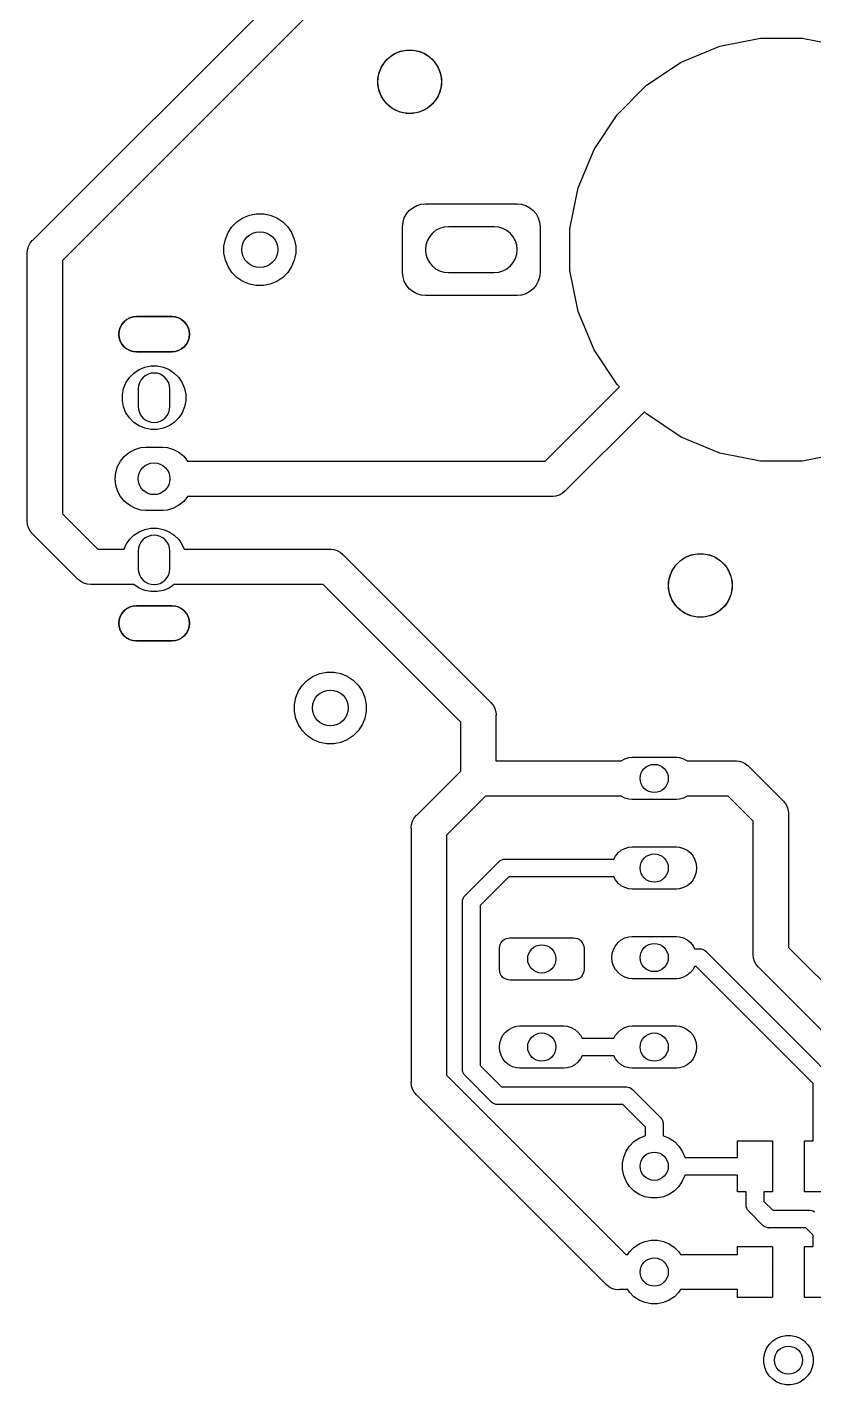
# Model space of a CAD drawing. Extents: x 5 to 6.74, y -5.6 to -2.91.
# Drawn here: x 4.996 to 5.875, y -5.598 to -4.082 of the extents above; entities that cross this region are included whole.
import ezdxf

# ---------------------------------------------------------------- set-up
doc = ezdxf.new("R2010")
doc.units = 0
doc.header["$MEASUREMENT"] = 0
doc.layers.add('BLACK', color=7, linetype='CONTINUOUS')

msp = doc.modelspace()

# ---------------------------------------------------------------- linework, layer by layer
at = {"layer": 'BLACK', "linetype": 'CONTINUOUS'}
for p, q in [((5.00251, -4.32004), (5.56299, -3.75956)), ((5.59591, -3.78232), (5.03543, -4.3428)), ((5.41293, -4.10916), (5.41978, -4.1078)), ((5.41978, -4.1078), (5.42676, -4.1078)), ((5.42676, -4.1078), (5.4336, -4.10916)), ((5.72669, -4.12137), (5.76968, -4.10357)), ((5.76968, -4.10357), (5.81532, -4.09449)), ((5.81532, -4.09449), (5.86185, -4.09449)), ((5.86185, -4.09449), (5.90749, -4.10357)), ((5.39187, -4.12644), (5.39575, -4.12064)), ((5.39575, -4.12064), (5.40068, -4.11571)), ((5.40068, -4.11571), (5.40648, -4.11183)), ((5.40648, -4.11183), (5.41293, -4.10916)), ((5.4336, -4.10916), (5.44005, -4.11183)), ((5.44005, -4.11183), (5.44585, -4.11571)), ((5.44585, -4.11571), (5.45079, -4.12064)), ((5.45079, -4.12064), (5.45467, -4.12644)), ((5.688, -4.14722), (5.72669, -4.12137)), ((5.38783, -4.13974), (5.3892, -4.13289)), ((5.3892, -4.13289), (5.39187, -4.12644)), ((5.45467, -4.12644), (5.45734, -4.13289)), ((5.45734, -4.13289), (5.4587, -4.13974)), ((5.38783, -4.14672), (5.38783, -4.13974)), ((5.3892, -4.15356), (5.38783, -4.14672)), ((5.39187, -4.16001), (5.3892, -4.15356)), ((5.45734, -4.15356), (5.45467, -4.16001)), ((5.4587, -4.14672), (5.45734, -4.15356)), ((5.4587, -4.13974), (5.4587, -4.14672)), ((5.6551, -4.18013), (5.688, -4.14722)), ((5.39575, -4.16582), (5.39187, -4.16001)), ((5.40068, -4.17075), (5.39575, -4.16582)), ((5.45079, -4.16582), (5.44585, -4.17075)), ((5.45467, -4.16001), (5.45079, -4.16582)), ((5.40648, -4.17463), (5.40068, -4.17075)), ((5.41293, -4.1773), (5.40648, -4.17463)), ((5.41978, -4.17866), (5.41293, -4.1773)), ((5.42676, -4.17866), (5.41978, -4.17866)), ((5.4336, -4.1773), (5.42676, -4.17866)), ((5.44005, -4.17463), (5.4336, -4.1773)), ((5.44585, -4.17075), (5.44005, -4.17463)), ((5.62925, -4.21882), (5.6551, -4.18013)), ((5.61144, -4.26181), (5.62925, -4.21882)), ((5.60236, -4.30744), (5.61144, -4.26181)), ((5.24421, -4.29217), (5.25196, -4.29063)), ((5.25196, -4.29063), (5.25985, -4.29063)), ((5.25985, -4.29063), (5.2676, -4.29217)), ((5.41967, -4.2909), (5.42285, -4.28702)), ((5.42285, -4.28702), (5.42673, -4.28384)), ((5.42673, -4.28384), (5.43115, -4.28148)), ((5.43115, -4.28148), (5.43595, -4.28002)), ((5.43595, -4.28002), (5.44094, -4.27953)), ((5.44094, -4.27953), (5.54331, -4.27953)), ((5.54331, -4.27953), (5.5483, -4.28002)), ((5.5483, -4.28002), (5.5531, -4.28148)), ((5.5531, -4.28148), (5.55752, -4.28384)), ((5.55752, -4.28384), (5.5614, -4.28702)), ((5.5614, -4.28702), (5.56458, -4.2909)), ((5.22039, -4.31172), (5.22477, -4.30516)), ((5.22477, -4.30516), (5.23036, -4.29958)), ((5.23036, -4.29958), (5.23692, -4.29519)), ((5.23692, -4.29519), (5.24421, -4.29217)), ((5.2676, -4.29217), (5.27489, -4.29519)), ((5.27489, -4.29519), (5.28145, -4.29958)), ((5.28145, -4.29958), (5.28704, -4.30516)), ((5.28704, -4.30516), (5.29142, -4.31172)), ((5.41535, -4.30512), (5.41585, -4.30013)), ((5.41535, -4.3563), (5.41535, -4.30512)), ((5.41585, -4.30013), (5.4173, -4.29533)), ((5.4173, -4.29533), (5.41967, -4.2909)), ((5.46154, -4.30561), (5.45674, -4.30707)), ((5.46654, -4.30512), (5.46154, -4.30561)), ((5.51772, -4.30512), (5.46654, -4.30512)), ((5.52271, -4.30561), (5.51772, -4.30512)), ((5.52751, -4.30707), (5.52271, -4.30561)), ((5.56458, -4.2909), (5.56695, -4.29533)), ((5.56695, -4.29533), (5.56841, -4.30013)), ((5.56841, -4.30013), (5.5689, -4.30512)), ((5.5689, -4.30512), (5.5689, -4.3563)), ((4.9993, -4.32366), (5.00176, -4.32066)), ((5.00176, -4.32066), (5.00251, -4.32004)), ((5.21583, -4.32676), (5.21737, -4.31902)), ((5.21737, -4.31902), (5.22039, -4.31172)), ((5.29142, -4.31172), (5.29444, -4.31902)), ((5.29444, -4.31902), (5.29598, -4.32676)), ((5.44289, -4.32092), (5.44144, -4.32572)), ((5.44526, -4.31649), (5.44289, -4.32092)), ((5.44844, -4.31261), (5.44526, -4.31649)), ((5.45232, -4.30943), (5.44844, -4.31261)), ((5.45674, -4.30707), (5.45232, -4.30943)), ((5.53193, -4.30943), (5.52751, -4.30707)), ((5.53581, -4.31261), (5.53193, -4.30943)), ((5.53899, -4.31649), (5.53581, -4.31261)), ((5.54136, -4.32092), (5.53899, -4.31649)), ((5.54282, -4.32572), (5.54136, -4.32092)), ((5.60236, -4.35397), (5.60236, -4.30744)), ((4.99597, -4.33465), (4.99635, -4.33079)), ((4.99606, -4.33561), (4.99597, -4.33465)), ((4.99606, -4.63289), (4.99606, -4.33561)), ((4.99635, -4.33079), (4.99696, -4.32878)), ((4.99696, -4.32878), (4.99747, -4.32708)), ((4.99747, -4.32708), (4.9993, -4.32366)), ((5.21583, -4.33466), (5.21583, -4.32676)), ((5.21737, -4.3424), (5.21583, -4.33466)), ((5.29598, -4.33466), (5.29444, -4.3424)), ((5.29598, -4.32676), (5.29598, -4.33466)), ((5.44144, -4.32572), (5.44094, -4.33071)), ((5.44094, -4.33071), (5.44144, -4.3357)), ((5.44144, -4.3357), (5.44289, -4.3405)), ((5.54136, -4.3405), (5.54282, -4.3357)), ((5.54331, -4.33071), (5.54282, -4.32572)), ((5.54282, -4.3357), (5.54331, -4.33071)), ((5.03543, -4.3428), (5.03543, -4.6257)), ((5.22039, -4.34969), (5.21737, -4.3424)), ((5.22477, -4.35626), (5.22039, -4.34969)), ((5.29142, -4.34969), (5.28704, -4.35626)), ((5.29444, -4.3424), (5.29142, -4.34969)), ((5.44289, -4.3405), (5.44526, -4.34493)), ((5.44526, -4.34493), (5.44844, -4.3488)), ((5.44844, -4.3488), (5.45232, -4.35199)), ((5.53193, -4.35199), (5.53581, -4.3488)), ((5.53581, -4.3488), (5.53899, -4.34493)), ((5.53899, -4.34493), (5.54136, -4.3405)), ((5.23036, -4.36184), (5.22477, -4.35626)), ((5.23692, -4.36623), (5.23036, -4.36184)), ((5.24421, -4.36925), (5.23692, -4.36623)), ((5.27489, -4.36623), (5.2676, -4.36925)), ((5.28145, -4.36184), (5.27489, -4.36623)), ((5.28704, -4.35626), (5.28145, -4.36184)), ((5.41585, -4.36129), (5.41535, -4.3563)), ((5.4173, -4.36609), (5.41585, -4.36129)), ((5.41967, -4.37052), (5.4173, -4.36609)), ((5.45232, -4.35199), (5.45674, -4.35435)), ((5.45674, -4.35435), (5.46154, -4.35581)), ((5.46154, -4.35581), (5.46654, -4.3563)), ((5.46654, -4.3563), (5.51772, -4.3563)), ((5.51772, -4.3563), (5.52271, -4.35581)), ((5.52271, -4.35581), (5.52751, -4.35435)), ((5.52751, -4.35435), (5.53193, -4.35199)), ((5.56695, -4.36609), (5.56458, -4.37052)), ((5.56841, -4.36129), (5.56695, -4.36609)), ((5.5689, -4.3563), (5.56841, -4.36129)), ((5.61144, -4.39961), (5.60236, -4.35397)), ((5.25196, -4.37079), (5.24421, -4.36925)), ((5.25985, -4.37079), (5.25196, -4.37079)), ((5.2676, -4.36925), (5.25985, -4.37079)), ((5.42285, -4.37439), (5.41967, -4.37052)), ((5.42673, -4.37758), (5.42285, -4.37439)), ((5.43115, -4.37994), (5.42673, -4.37758)), ((5.43595, -4.3814), (5.43115, -4.37994)), ((5.44094, -4.38189), (5.43595, -4.3814)), ((5.5483, -4.3814), (5.54331, -4.38189)), ((5.5531, -4.37994), (5.5483, -4.3814)), ((5.55752, -4.37758), (5.5531, -4.37994)), ((5.5614, -4.37439), (5.55752, -4.37758)), ((5.56458, -4.37052), (5.5614, -4.37439)), ((5.54331, -4.38189), (5.44094, -4.38189)), ((5.10166, -4.41421), (5.10412, -4.41121)), ((5.10419, -4.41128), (5.10174, -4.41426)), ((5.10412, -4.41121), (5.10712, -4.40875)), ((5.10717, -4.40883), (5.10419, -4.41128)), ((5.10712, -4.40875), (5.11054, -4.40692)), ((5.11058, -4.40701), (5.10717, -4.40883)), ((5.11054, -4.40692), (5.11425, -4.4058)), ((5.11427, -4.40589), (5.11058, -4.40701)), ((5.11425, -4.4058), (5.11714, -4.40551)), ((5.11811, -4.40551), (5.11427, -4.40589)), ((5.11714, -4.40551), (5.15845, -4.40551)), ((5.15748, -4.40551), (5.11811, -4.40551)), ((5.16132, -4.40589), (5.15748, -4.40551)), ((5.15845, -4.40551), (5.16134, -4.4058)), ((5.16501, -4.40701), (5.16132, -4.40589)), ((5.16134, -4.4058), (5.16505, -4.40692)), ((5.16842, -4.40883), (5.16501, -4.40701)), ((5.16505, -4.40692), (5.16847, -4.40875)), ((5.1714, -4.41128), (5.16842, -4.40883)), ((5.16847, -4.40875), (5.17147, -4.41121)), ((5.17385, -4.41426), (5.1714, -4.41128)), ((5.17147, -4.41121), (5.17393, -4.41421)), ((5.62925, -4.4426), (5.61144, -4.39961)), ((5.09833, -4.4252), (5.09871, -4.42134)), ((5.09871, -4.42906), (5.09833, -4.4252)), ((5.0988, -4.42136), (5.09843, -4.4252)), ((5.09843, -4.4252), (5.0988, -4.42904)), ((5.09871, -4.42134), (5.09984, -4.41763)), ((5.09992, -4.41766), (5.0988, -4.42136)), ((5.09984, -4.41763), (5.10166, -4.41421)), ((5.10174, -4.41426), (5.09992, -4.41766)), ((5.17567, -4.41766), (5.17385, -4.41426)), ((5.17393, -4.41421), (5.17575, -4.41763)), ((5.17679, -4.42136), (5.17567, -4.41766)), ((5.17575, -4.41763), (5.17688, -4.42134)), ((5.17717, -4.4252), (5.17679, -4.42136)), ((5.17679, -4.42904), (5.17717, -4.4252)), ((5.17688, -4.42134), (5.17726, -4.4252)), ((5.17726, -4.4252), (5.17688, -4.42906)), ((5.09984, -4.43277), (5.09871, -4.42906)), ((5.0988, -4.42904), (5.09992, -4.43273)), ((5.10166, -4.43619), (5.09984, -4.43277)), ((5.09992, -4.43273), (5.10174, -4.43613)), ((5.10412, -4.43918), (5.10166, -4.43619)), ((5.10174, -4.43613), (5.10419, -4.43912)), ((5.10712, -4.44164), (5.10412, -4.43918)), ((5.10419, -4.43912), (5.10717, -4.44156)), ((5.11054, -4.44347), (5.10712, -4.44164)), ((5.10717, -4.44156), (5.11058, -4.44338)), ((5.16501, -4.44338), (5.16842, -4.44156)), ((5.16847, -4.44164), (5.16505, -4.44347)), ((5.16842, -4.44156), (5.1714, -4.43912)), ((5.17147, -4.43918), (5.16847, -4.44164)), ((5.1714, -4.43912), (5.17385, -4.43613)), ((5.17393, -4.43619), (5.17147, -4.43918)), ((5.17385, -4.43613), (5.17567, -4.43273)), ((5.17575, -4.43277), (5.17393, -4.43619)), ((5.17567, -4.43273), (5.17679, -4.42904)), ((5.17688, -4.42906), (5.17575, -4.43277)), ((5.11425, -4.4446), (5.11054, -4.44347)), ((5.11058, -4.44338), (5.11427, -4.4445)), ((5.11714, -4.44488), (5.11425, -4.4446)), ((5.11427, -4.4445), (5.11811, -4.44488)), ((5.15845, -4.44488), (5.11714, -4.44488)), ((5.11811, -4.44488), (5.15748, -4.44488)), ((5.15748, -4.44488), (5.16132, -4.4445)), ((5.16134, -4.4446), (5.15845, -4.44488)), ((5.16132, -4.4445), (5.16501, -4.44338)), ((5.16505, -4.44347), (5.16134, -4.4446)), ((5.6551, -4.48129), (5.62925, -4.4426)), ((5.11027, -4.47348), (5.11521, -4.46854)), ((5.11521, -4.46854), (5.12101, -4.46466)), ((5.12101, -4.46466), (5.12746, -4.46199)), ((5.12795, -4.47149), (5.12527, -4.47369)), ((5.12746, -4.46199), (5.13431, -4.46063)), ((5.13102, -4.46985), (5.12795, -4.47149)), ((5.13434, -4.46884), (5.13102, -4.46985)), ((5.13431, -4.46063), (5.14129, -4.46063)), ((5.1378, -4.4685), (5.13434, -4.46884)), ((5.14125, -4.46884), (5.1378, -4.4685)), ((5.14458, -4.46985), (5.14125, -4.46884)), ((5.14129, -4.46063), (5.14813, -4.46199)), ((5.14764, -4.47149), (5.14458, -4.46985)), ((5.15032, -4.47369), (5.14764, -4.47149)), ((5.14813, -4.46199), (5.15458, -4.46466)), ((5.15458, -4.46466), (5.16038, -4.46854)), ((5.16038, -4.46854), (5.16532, -4.47348)), ((5.10236, -4.49257), (5.10372, -4.48573)), ((5.10372, -4.48573), (5.10639, -4.47928)), ((5.10639, -4.47928), (5.11027, -4.47348)), ((5.12042, -4.48276), (5.12008, -4.48622)), ((5.12008, -4.48622), (5.12008, -4.50591)), ((5.12143, -4.47944), (5.12042, -4.48276)), ((5.12306, -4.47638), (5.12143, -4.47944)), ((5.12527, -4.47369), (5.12306, -4.47638)), ((5.15253, -4.47638), (5.15032, -4.47369)), ((5.15416, -4.47944), (5.15253, -4.47638)), ((5.15517, -4.48276), (5.15416, -4.47944)), ((5.15551, -4.48622), (5.15517, -4.48276)), ((5.15551, -4.50591), (5.15551, -4.48622)), ((5.16532, -4.47348), (5.1692, -4.47928)), ((5.1692, -4.47928), (5.17187, -4.48573)), ((5.17187, -4.48573), (5.17323, -4.49257)), ((5.57452, -4.56693), (5.65763, -4.48382)), ((5.65763, -4.48382), (5.6551, -4.48129)), ((5.10236, -4.49955), (5.10236, -4.49257)), ((5.10372, -4.5064), (5.10236, -4.49955)), ((5.17323, -4.49955), (5.17187, -4.5064)), ((5.17323, -4.49257), (5.17323, -4.49955)), ((5.10639, -4.51285), (5.10372, -4.5064)), ((5.11027, -4.51865), (5.10639, -4.51285)), ((5.12008, -4.50591), (5.12042, -4.50936)), ((5.12042, -4.50936), (5.12143, -4.51269)), ((5.12143, -4.51269), (5.12306, -4.51575)), ((5.12306, -4.51575), (5.12527, -4.51843)), ((5.15032, -4.51843), (5.15253, -4.51575)), ((5.15253, -4.51575), (5.15416, -4.51269)), ((5.15416, -4.51269), (5.15517, -4.50936)), ((5.15517, -4.50936), (5.15551, -4.50591)), ((5.1692, -4.51285), (5.16532, -4.51865)), ((5.17187, -4.5064), (5.1692, -4.51285)), ((5.68547, -4.51166), (5.59728, -4.59985)), ((5.688, -4.51419), (5.68547, -4.51166)), ((5.72669, -4.54004), (5.688, -4.51419)), ((5.11521, -4.52359), (5.11027, -4.51865)), ((5.12101, -4.52746), (5.11521, -4.52359)), ((5.12746, -4.53013), (5.12101, -4.52746)), ((5.12527, -4.51843), (5.12795, -4.52064)), ((5.13431, -4.5315), (5.12746, -4.53013)), ((5.12795, -4.52064), (5.13102, -4.52227)), ((5.13102, -4.52227), (5.13434, -4.52328)), ((5.14129, -4.5315), (5.13431, -4.5315)), ((5.13434, -4.52328), (5.1378, -4.52362)), ((5.1378, -4.52362), (5.14125, -4.52328)), ((5.14125, -4.52328), (5.14458, -4.52227)), ((5.14813, -4.53013), (5.14129, -4.5315)), ((5.14458, -4.52227), (5.14764, -4.52064)), ((5.14764, -4.52064), (5.15032, -4.51843)), ((5.15458, -4.52746), (5.14813, -4.53013)), ((5.16038, -4.52359), (5.15458, -4.52746)), ((5.16532, -4.51865), (5.16038, -4.52359)), ((5.76968, -4.55785), (5.72669, -4.54004)), ((5.10032, -4.56683), (5.10475, -4.56144)), ((5.10475, -4.56144), (5.11014, -4.55701)), ((5.11014, -4.55701), (5.1163, -4.55372)), ((5.1163, -4.55372), (5.12298, -4.55169)), ((5.12298, -4.55169), (5.12818, -4.55118)), ((5.12818, -4.55118), (5.14741, -4.55118)), ((5.14741, -4.55118), (5.15262, -4.55169)), ((5.15262, -4.55169), (5.15929, -4.55372)), ((5.15929, -4.55372), (5.16545, -4.55701)), ((5.16545, -4.55701), (5.17085, -4.56144)), ((5.17085, -4.56144), (5.17527, -4.56683)), ((5.81532, -4.56693), (5.76968, -4.55785)), ((5.90749, -4.55785), (5.86185, -4.56693)), ((5.095, -4.57967), (5.09703, -4.57299)), ((5.09703, -4.57299), (5.10032, -4.56683)), ((5.17527, -4.56683), (5.17532, -4.56693)), ((5.17532, -4.56693), (5.57452, -4.56693)), ((5.86185, -4.56693), (5.81532, -4.56693)), ((5.09432, -4.58661), (5.095, -4.57967)), ((5.095, -4.59356), (5.09432, -4.58661)), ((5.09703, -4.60024), (5.095, -4.59356)), ((5.10032, -4.60639), (5.09703, -4.60024)), ((5.10475, -4.61179), (5.10032, -4.60639)), ((5.17527, -4.60639), (5.17085, -4.61179)), ((5.17532, -4.6063), (5.17527, -4.60639)), ((5.58171, -4.6063), (5.17532, -4.6063)), ((5.58268, -4.60639), (5.58171, -4.6063)), ((5.58364, -4.6063), (5.58268, -4.60639)), ((5.58654, -4.60601), (5.58364, -4.6063)), ((5.59025, -4.60489), (5.58654, -4.60601)), ((5.59367, -4.60306), (5.59025, -4.60489)), ((5.59666, -4.6006), (5.59367, -4.60306)), ((5.59728, -4.59985), (5.59666, -4.6006)), ((5.11014, -4.61622), (5.10475, -4.61179)), ((5.1163, -4.61951), (5.11014, -4.61622)), ((5.12298, -4.62153), (5.1163, -4.61951)), ((5.12818, -4.62205), (5.12298, -4.62153)), ((5.14741, -4.62205), (5.12818, -4.62205)), ((5.15262, -4.62153), (5.14741, -4.62205)), ((5.15929, -4.61951), (5.15262, -4.62153)), ((5.16545, -4.61622), (5.15929, -4.61951)), ((5.17085, -4.61179), (5.16545, -4.61622)), ((4.99597, -4.63386), (4.99606, -4.63289)), ((4.99635, -4.63772), (4.99597, -4.63386)), ((4.99747, -4.64143), (4.99635, -4.63772)), ((5.03543, -4.6257), (5.07508, -4.66535)), ((4.9993, -4.64485), (4.99747, -4.64143)), ((5.00176, -4.64785), (4.9993, -4.64485)), ((5.00251, -4.64846), (5.00176, -4.64785)), ((5.05233, -4.69828), (5.00251, -4.64846)), ((5.10639, -4.66038), (5.11027, -4.65458)), ((5.11027, -4.65458), (5.11521, -4.64964)), ((5.11521, -4.64964), (5.12101, -4.64576)), ((5.12101, -4.64576), (5.12746, -4.64309)), ((5.12795, -4.65259), (5.12527, -4.6548)), ((5.12746, -4.64309), (5.13431, -4.64173)), ((5.13102, -4.65095), (5.12795, -4.65259)), ((5.13434, -4.64995), (5.13102, -4.65095)), ((5.13431, -4.64173), (5.14129, -4.64173)), ((5.1378, -4.64961), (5.13434, -4.64995)), ((5.14125, -4.64995), (5.1378, -4.64961)), ((5.14458, -4.65095), (5.14125, -4.64995)), ((5.14129, -4.64173), (5.14813, -4.64309)), ((5.14764, -4.65259), (5.14458, -4.65095)), ((5.15032, -4.6548), (5.14764, -4.65259)), ((5.14813, -4.64309), (5.15458, -4.64576)), ((5.15458, -4.64576), (5.16038, -4.64964)), ((5.16038, -4.64964), (5.16532, -4.65458)), ((5.16532, -4.65458), (5.1692, -4.66038)), ((5.07508, -4.66535), (5.10434, -4.66535)), ((5.10434, -4.66535), (5.10639, -4.66038)), ((5.12042, -4.66387), (5.12008, -4.66732)), ((5.12008, -4.66732), (5.12008, -4.68701)), ((5.12143, -4.66054), (5.12042, -4.66387)), ((5.12306, -4.65748), (5.12143, -4.66054)), ((5.12527, -4.6548), (5.12306, -4.65748)), ((5.15253, -4.65748), (5.15032, -4.6548)), ((5.15416, -4.66054), (5.15253, -4.65748)), ((5.15517, -4.66387), (5.15416, -4.66054)), ((5.15551, -4.66732), (5.15517, -4.66387)), ((5.15551, -4.68701), (5.15551, -4.66732)), ((5.1692, -4.66038), (5.17126, -4.66535)), ((5.17126, -4.66535), (5.33368, -4.66535)), ((5.33368, -4.66535), (5.33465, -4.66526)), ((5.33465, -4.66526), (5.33561, -4.66535)), ((5.33561, -4.66535), (5.3385, -4.66564)), ((5.3385, -4.66564), (5.34222, -4.66676)), ((5.34222, -4.66676), (5.34563, -4.66859)), ((5.34563, -4.66859), (5.34863, -4.67105)), ((5.34863, -4.67105), (5.34925, -4.6718)), ((5.34925, -4.6718), (5.51324, -4.83579)), ((5.71663, -4.68892), (5.72051, -4.68312)), ((5.72051, -4.68312), (5.72544, -4.67819)), ((5.72544, -4.67819), (5.73125, -4.67431)), ((5.73125, -4.67431), (5.7377, -4.67164)), ((5.7377, -4.67164), (5.74454, -4.67028)), ((5.74454, -4.67028), (5.75152, -4.67028)), ((5.75152, -4.67028), (5.75837, -4.67164)), ((5.75837, -4.67164), (5.76482, -4.67431)), ((5.76482, -4.67431), (5.77062, -4.67819)), ((5.77062, -4.67819), (5.77555, -4.68312)), ((5.77555, -4.68312), (5.77943, -4.68892)), ((5.05294, -4.69903), (5.05233, -4.69828)), ((5.05594, -4.70149), (5.05294, -4.69903)), ((5.12008, -4.68701), (5.12042, -4.69046)), ((5.12042, -4.69046), (5.12143, -4.69379)), ((5.12143, -4.69379), (5.12306, -4.69685)), ((5.12306, -4.69685), (5.12527, -4.69954)), ((5.12527, -4.69954), (5.12795, -4.70174)), ((5.14764, -4.70174), (5.15032, -4.69954)), ((5.15032, -4.69954), (5.15253, -4.69685)), ((5.15253, -4.69685), (5.15416, -4.69379)), ((5.15416, -4.69379), (5.15517, -4.69046)), ((5.15517, -4.69046), (5.15551, -4.68701)), ((5.7126, -4.70222), (5.71396, -4.69537)), ((5.71396, -4.69537), (5.71663, -4.68892)), ((5.77943, -4.68892), (5.7821, -4.69537)), ((5.7821, -4.69537), (5.78346, -4.70222)), ((5.05936, -4.70331), (5.05594, -4.70149)), ((5.06307, -4.70444), (5.05936, -4.70331)), ((5.06693, -4.70482), (5.06307, -4.70444)), ((5.0679, -4.70472), (5.06693, -4.70482)), ((5.11526, -4.70472), (5.0679, -4.70472)), ((5.12101, -4.70857), (5.11526, -4.70472)), ((5.12746, -4.71124), (5.12101, -4.70857)), ((5.13431, -4.7126), (5.12746, -4.71124)), ((5.12795, -4.70174), (5.13102, -4.70338)), ((5.13102, -4.70338), (5.13434, -4.70438)), ((5.14129, -4.7126), (5.13431, -4.7126)), ((5.13434, -4.70438), (5.1378, -4.70472)), ((5.1378, -4.70472), (5.14125, -4.70438)), ((5.14125, -4.70438), (5.14458, -4.70338)), ((5.14813, -4.71124), (5.14129, -4.7126)), ((5.14458, -4.70338), (5.14764, -4.70174)), ((5.15458, -4.70857), (5.14813, -4.71124)), ((5.16033, -4.70472), (5.15458, -4.70857)), ((5.32649, -4.70472), (5.16033, -4.70472)), ((5.48031, -4.85855), (5.32649, -4.70472)), ((5.7126, -4.7092), (5.7126, -4.70222)), ((5.71396, -4.71604), (5.7126, -4.7092)), ((5.78346, -4.7092), (5.7821, -4.71604)), ((5.78346, -4.70222), (5.78346, -4.7092)), ((5.10712, -4.73158), (5.11054, -4.72976)), ((5.11058, -4.72984), (5.10717, -4.73166)), ((5.11054, -4.72976), (5.11425, -4.72863)), ((5.11427, -4.72872), (5.11058, -4.72984)), ((5.11425, -4.72863), (5.11714, -4.72835)), ((5.11811, -4.72835), (5.11427, -4.72872)), ((5.11714, -4.72835), (5.15845, -4.72835)), ((5.15748, -4.72835), (5.11811, -4.72835)), ((5.16132, -4.72872), (5.15748, -4.72835)), ((5.15845, -4.72835), (5.16134, -4.72863)), ((5.16501, -4.72984), (5.16132, -4.72872)), ((5.16134, -4.72863), (5.16505, -4.72976)), ((5.16842, -4.73166), (5.16501, -4.72984)), ((5.16505, -4.72976), (5.16847, -4.73158)), ((5.71663, -4.72249), (5.71396, -4.71604)), ((5.72051, -4.7283), (5.71663, -4.72249)), ((5.72544, -4.73323), (5.72051, -4.7283)), ((5.77555, -4.7283), (5.77062, -4.73323)), ((5.77943, -4.72249), (5.77555, -4.7283)), ((5.7821, -4.71604), (5.77943, -4.72249)), ((5.09833, -4.74803), (5.09871, -4.74417)), ((5.0988, -4.74419), (5.09843, -4.74803)), ((5.09871, -4.74417), (5.09984, -4.74046)), ((5.09992, -4.7405), (5.0988, -4.74419)), ((5.09984, -4.74046), (5.10166, -4.73704)), ((5.10174, -4.7371), (5.09992, -4.7405)), ((5.10166, -4.73704), (5.10412, -4.73404)), ((5.10419, -4.73411), (5.10174, -4.7371)), ((5.10412, -4.73404), (5.10712, -4.73158)), ((5.10717, -4.73166), (5.10419, -4.73411)), ((5.1714, -4.73411), (5.16842, -4.73166)), ((5.16847, -4.73158), (5.17147, -4.73404)), ((5.17385, -4.7371), (5.1714, -4.73411)), ((5.17147, -4.73404), (5.17393, -4.73704)), ((5.17567, -4.7405), (5.17385, -4.7371)), ((5.17393, -4.73704), (5.17575, -4.74046)), ((5.17679, -4.74419), (5.17567, -4.7405)), ((5.17575, -4.74046), (5.17688, -4.74417)), ((5.17717, -4.74803), (5.17679, -4.74419)), ((5.17688, -4.74417), (5.17726, -4.74803)), ((5.73125, -4.73711), (5.72544, -4.73323)), ((5.7377, -4.73978), (5.73125, -4.73711)), ((5.74454, -4.74114), (5.7377, -4.73978)), ((5.75152, -4.74114), (5.74454, -4.74114)), ((5.75837, -4.73978), (5.75152, -4.74114)), ((5.76482, -4.73711), (5.75837, -4.73978)), ((5.77062, -4.73323), (5.76482, -4.73711)), ((5.09871, -4.75189), (5.09833, -4.74803)), ((5.09843, -4.74803), (5.0988, -4.75187)), ((5.09984, -4.7556), (5.09871, -4.75189)), ((5.0988, -4.75187), (5.09992, -4.75556)), ((5.10166, -4.75902), (5.09984, -4.7556)), ((5.09992, -4.75556), (5.10174, -4.75897)), ((5.10412, -4.76202), (5.10166, -4.75902)), ((5.10174, -4.75897), (5.10419, -4.76195)), ((5.1714, -4.76195), (5.17385, -4.75897)), ((5.17393, -4.75902), (5.17147, -4.76202)), ((5.17385, -4.75897), (5.17567, -4.75556)), ((5.17575, -4.7556), (5.17393, -4.75902)), ((5.17567, -4.75556), (5.17679, -4.75187)), ((5.17688, -4.75189), (5.17575, -4.7556)), ((5.17679, -4.75187), (5.17717, -4.74803)), ((5.17726, -4.74803), (5.17688, -4.75189)), ((5.10712, -4.76448), (5.10412, -4.76202)), ((5.10419, -4.76195), (5.10717, -4.7644)), ((5.11054, -4.76631), (5.10712, -4.76448)), ((5.10717, -4.7644), (5.11058, -4.76622)), ((5.11425, -4.76743), (5.11054, -4.76631)), ((5.11058, -4.76622), (5.11427, -4.76734)), ((5.11714, -4.76772), (5.11425, -4.76743)), ((5.11427, -4.76734), (5.11811, -4.76772)), ((5.15845, -4.76772), (5.11714, -4.76772)), ((5.11811, -4.76772), (5.15748, -4.76772)), ((5.15748, -4.76772), (5.16132, -4.76734)), ((5.16134, -4.76743), (5.15845, -4.76772)), ((5.16132, -4.76734), (5.16501, -4.76622)), ((5.16505, -4.76631), (5.16134, -4.76743)), ((5.16501, -4.76622), (5.16842, -4.7644)), ((5.16847, -4.76448), (5.16505, -4.76631)), ((5.16842, -4.7644), (5.1714, -4.76195)), ((5.17147, -4.76202), (5.16847, -4.76448)), ((5.31566, -4.807), (5.32296, -4.80398)), ((5.32296, -4.80398), (5.3307, -4.80244)), ((5.3307, -4.80244), (5.33859, -4.80244)), ((5.33859, -4.80244), (5.34634, -4.80398)), ((5.34634, -4.80398), (5.35363, -4.807)), ((5.29913, -4.82354), (5.30351, -4.81697)), ((5.30351, -4.81697), (5.3091, -4.81139)), ((5.3091, -4.81139), (5.31566, -4.807)), ((5.35363, -4.807), (5.36019, -4.81139)), ((5.36019, -4.81139), (5.36578, -4.81697)), ((5.36578, -4.81697), (5.37016, -4.82354)), ((5.29457, -4.83857), (5.29611, -4.83083)), ((5.29611, -4.83083), (5.29913, -4.82354)), ((5.37016, -4.82354), (5.37318, -4.83083)), ((5.37318, -4.83083), (5.37472, -4.83857)), ((5.51324, -4.83579), (5.51399, -4.83641)), ((5.51399, -4.83641), (5.51645, -4.8394)), ((5.29457, -4.84647), (5.29457, -4.83857)), ((5.29611, -4.85421), (5.29457, -4.84647)), ((5.37472, -4.84647), (5.37318, -4.85421)), ((5.37472, -4.83857), (5.37472, -4.84647)), ((5.51645, -4.8394), (5.51827, -4.84282)), ((5.51827, -4.84282), (5.51933, -4.8463)), ((5.51933, -4.8463), (5.5194, -4.84653)), ((5.5194, -4.84653), (5.51978, -4.85039)), ((5.51978, -4.85039), (5.51969, -4.85136)), ((5.51969, -4.85136), (5.51969, -4.90157)), ((5.29913, -4.8615), (5.29611, -4.85421)), ((5.30351, -4.86807), (5.29913, -4.8615)), ((5.37016, -4.8615), (5.36578, -4.86807)), ((5.37318, -4.85421), (5.37016, -4.8615)), ((5.48032, -4.91311), (5.48031, -4.85855)), ((5.3091, -4.87365), (5.30351, -4.86807)), ((5.31566, -4.87804), (5.3091, -4.87365)), ((5.32296, -4.88106), (5.31566, -4.87804)), ((5.3307, -4.8826), (5.32296, -4.88106)), ((5.34634, -4.88106), (5.33859, -4.8826)), ((5.35363, -4.87804), (5.34634, -4.88106)), ((5.36019, -4.87365), (5.35363, -4.87804)), ((5.36578, -4.86807), (5.36019, -4.87365)), ((5.33859, -4.8826), (5.3307, -4.8826)), ((5.51969, -4.90157), (5.65959, -4.90157)), ((5.65959, -4.90157), (5.65965, -4.90152)), ((5.65965, -4.90152), (5.66375, -4.89933)), ((5.66375, -4.89933), (5.6682, -4.89798)), ((5.6682, -4.89798), (5.67167, -4.89764)), ((5.67167, -4.89764), (5.72124, -4.89764)), ((5.72124, -4.89764), (5.72471, -4.89798)), ((5.72471, -4.89798), (5.72916, -4.89933)), ((5.72916, -4.89933), (5.73327, -4.90152)), ((5.73327, -4.90152), (5.73333, -4.90157)), ((5.73333, -4.90157), (5.78643, -4.90157)), ((5.78643, -4.90157), (5.7874, -4.90148)), ((5.7874, -4.90148), (5.78837, -4.90157)), ((5.78837, -4.90157), (5.79126, -4.90186)), ((5.79126, -4.90186), (5.79497, -4.90299)), ((5.79497, -4.90299), (5.79839, -4.90481)), ((5.79839, -4.90481), (5.80139, -4.90727)), ((5.80139, -4.90727), (5.80201, -4.90802)), ((5.80201, -4.90802), (5.84001, -4.94603)), ((5.43165, -4.96177), (5.48032, -4.91311)), ((5.50815, -4.94094), (5.46457, -4.98453)), ((5.65959, -4.94094), (5.50815, -4.94094)), ((5.65965, -4.941), (5.65959, -4.94094)), ((5.66375, -4.94319), (5.65965, -4.941)), ((5.73327, -4.941), (5.72916, -4.94319)), ((5.73333, -4.94094), (5.73327, -4.941)), ((5.77925, -4.94094), (5.73333, -4.94094)), ((5.80709, -4.96878), (5.77925, -4.94094)), ((5.6682, -4.94454), (5.66375, -4.94319)), ((5.67167, -4.94488), (5.6682, -4.94454)), ((5.72124, -4.94488), (5.67167, -4.94488)), ((5.72471, -4.94454), (5.72124, -4.94488)), ((5.72916, -4.94319), (5.72471, -4.94454)), ((5.84001, -4.94603), (5.84076, -4.94664)), ((5.84076, -4.94664), (5.84322, -4.94964)), ((5.84322, -4.94964), (5.84505, -4.95306)), ((5.84505, -4.95306), (5.84612, -4.9566)), ((5.84612, -4.9566), (5.84617, -4.95677)), ((5.84617, -4.95677), (5.84655, -4.96063)), ((5.4251, -4.97638), (5.42548, -4.97252)), ((5.42548, -4.97252), (5.42661, -4.96881)), ((5.42661, -4.96881), (5.42693, -4.9682)), ((5.42693, -4.9682), (5.42844, -4.96539)), ((5.42844, -4.96539), (5.4309, -4.96239)), ((5.4309, -4.96239), (5.43165, -4.96177)), ((5.80709, -5.11714), (5.80709, -4.96878)), ((5.84655, -4.96063), (5.84646, -4.9616)), ((5.84646, -4.9616), (5.84646, -5.10996)), ((5.4252, -4.97735), (5.4251, -4.97638)), ((5.4252, -5.25973), (5.4252, -4.97735)), ((5.46457, -4.98453), (5.46457, -5.25255)), ((5.65605, -5.00448), (5.65965, -5.00152)), ((5.65965, -5.00152), (5.66375, -4.99933)), ((5.66375, -4.99933), (5.6682, -4.99798)), ((5.6682, -4.99798), (5.67167, -4.99764)), ((5.67167, -4.99764), (5.72124, -4.99764)), ((5.72124, -4.99764), (5.72471, -4.99798)), ((5.72471, -4.99798), (5.72916, -4.99933)), ((5.72916, -4.99933), (5.73327, -5.00152)), ((5.73327, -5.00152), (5.73686, -5.00448)), ((5.48551, -5.05175), (5.52262, -5.01464)), ((5.52262, -5.01464), (5.52293, -5.01427)), ((5.52293, -5.01427), (5.52443, -5.01304)), ((5.52443, -5.01304), (5.52614, -5.01212)), ((5.52614, -5.01212), (5.52799, -5.01156)), ((5.52799, -5.01156), (5.52992, -5.01137)), ((5.52992, -5.01137), (5.5304, -5.01142)), ((5.5304, -5.01142), (5.65131, -5.01142)), ((5.65131, -5.01142), (5.6531, -5.00807)), ((5.6531, -5.00807), (5.65605, -5.00448)), ((5.73686, -5.00448), (5.73981, -5.00807)), ((5.73981, -5.00807), (5.74201, -5.01218)), ((5.74201, -5.01218), (5.74336, -5.01663)), ((5.74336, -5.01663), (5.74382, -5.02126)), ((5.534, -5.0311), (5.50197, -5.06313)), ((5.65131, -5.0311), (5.534, -5.0311)), ((5.6531, -5.03445), (5.65131, -5.0311)), ((5.74201, -5.03034), (5.73981, -5.03445)), ((5.74336, -5.02589), (5.74201, -5.03034)), ((5.74382, -5.02126), (5.74336, -5.02589)), ((5.65605, -5.03804), (5.6531, -5.03445)), ((5.65965, -5.041), (5.65605, -5.03804)), ((5.66375, -5.04319), (5.65965, -5.041)), ((5.6682, -5.04454), (5.66375, -5.04319)), ((5.67167, -5.04488), (5.6682, -5.04454)), ((5.72124, -5.04488), (5.67167, -5.04488)), ((5.72471, -5.04454), (5.72124, -5.04488)), ((5.72916, -5.04319), (5.72471, -5.04454)), ((5.73327, -5.041), (5.72916, -5.04319)), ((5.73686, -5.03804), (5.73327, -5.041)), ((5.73981, -5.03445), (5.73686, -5.03804)), ((5.48224, -5.05906), (5.48243, -5.05713)), ((5.48228, -5.05954), (5.48224, -5.05906)), ((5.48228, -5.24558), (5.48228, -5.05954)), ((5.48243, -5.05713), (5.48299, -5.05527)), ((5.48299, -5.05527), (5.4839, -5.05356)), ((5.4839, -5.05356), (5.48513, -5.05206)), ((5.48513, -5.05206), (5.48551, -5.05175)), ((5.50197, -5.06313), (5.50197, -5.24199)), ((5.52362, -5.11102), (5.52385, -5.10872)), ((5.52385, -5.10872), (5.52452, -5.1065)), ((5.52452, -5.1065), (5.52561, -5.10446)), ((5.52561, -5.10446), (5.52708, -5.10267)), ((5.52708, -5.10267), (5.52887, -5.1012)), ((5.52887, -5.1012), (5.53091, -5.10011)), ((5.53091, -5.10011), (5.53313, -5.09944)), ((5.53313, -5.09944), (5.53543, -5.09921)), ((5.53543, -5.09921), (5.6063, -5.09921)), ((5.6063, -5.09921), (5.6086, -5.09944)), ((5.6086, -5.09944), (5.61082, -5.10011)), ((5.61082, -5.10011), (5.61286, -5.1012)), ((5.61286, -5.1012), (5.61465, -5.10267)), ((5.61465, -5.10267), (5.61612, -5.10446)), ((5.61612, -5.10446), (5.61721, -5.1065)), ((5.61721, -5.1065), (5.61788, -5.10872)), ((5.61788, -5.10872), (5.61811, -5.11102)), ((5.65091, -5.11218), (5.6531, -5.10807)), ((5.6531, -5.10807), (5.65605, -5.10448)), ((5.65605, -5.10448), (5.65965, -5.10152)), ((5.65965, -5.10152), (5.66375, -5.09933)), ((5.66375, -5.09933), (5.6682, -5.09798)), ((5.6682, -5.09798), (5.67167, -5.09764)), ((5.67167, -5.09764), (5.72124, -5.09764)), ((5.72124, -5.09764), (5.72471, -5.09798)), ((5.72471, -5.09798), (5.72916, -5.09933)), ((5.72916, -5.09933), (5.73327, -5.10152)), ((5.73327, -5.10152), (5.73686, -5.10448)), ((5.73686, -5.10448), (5.73981, -5.10807)), ((5.73981, -5.10807), (5.7416, -5.11142)), ((5.52362, -5.13465), (5.52362, -5.11102)), ((5.61811, -5.11102), (5.61811, -5.13465)), ((5.6491, -5.12126), (5.64955, -5.11663)), ((5.64955, -5.12589), (5.6491, -5.12126)), ((5.64955, -5.11663), (5.65091, -5.11218)), ((5.7416, -5.11142), (5.74676, -5.11142)), ((5.74676, -5.11142), (5.74724, -5.11137)), ((5.74724, -5.11137), (5.74773, -5.11142)), ((5.74773, -5.11142), (5.74917, -5.11156)), ((5.74917, -5.11156), (5.75103, -5.11212)), ((5.75103, -5.11212), (5.75274, -5.11304)), ((5.75274, -5.11304), (5.75424, -5.11427)), ((5.75424, -5.11427), (5.75455, -5.11464)), ((5.75455, -5.11464), (5.87147, -5.23157)), ((5.80699, -5.11811), (5.80709, -5.11714)), ((5.80736, -5.1219), (5.80699, -5.11811)), ((5.80737, -5.12197), (5.80736, -5.1219)), ((5.8085, -5.12568), (5.80737, -5.12197)), ((5.84646, -5.10996), (5.93808, -5.20157)), ((5.52385, -5.13695), (5.52362, -5.13465)), ((5.52452, -5.13917), (5.52385, -5.13695)), ((5.52561, -5.14121), (5.52452, -5.13917)), ((5.61721, -5.13917), (5.61612, -5.14121)), ((5.61788, -5.13695), (5.61721, -5.13917)), ((5.61811, -5.13465), (5.61788, -5.13695)), ((5.65091, -5.13034), (5.64955, -5.12589)), ((5.6531, -5.13445), (5.65091, -5.13034)), ((5.65605, -5.13804), (5.6531, -5.13445)), ((5.65965, -5.141), (5.65605, -5.13804)), ((5.73686, -5.13804), (5.73327, -5.141)), ((5.73981, -5.13445), (5.73686, -5.13804)), ((5.7416, -5.1311), (5.73981, -5.13445)), ((5.74317, -5.1311), (5.7416, -5.1311)), ((5.85756, -5.24549), (5.74317, -5.1311)), ((5.81032, -5.1291), (5.8085, -5.12568)), ((5.81278, -5.1321), (5.81032, -5.1291)), ((5.81354, -5.13271), (5.81278, -5.1321)), ((5.91532, -5.2345), (5.81354, -5.13271)), ((5.52708, -5.143), (5.52561, -5.14121)), ((5.52887, -5.14447), (5.52708, -5.143)), ((5.53091, -5.14556), (5.52887, -5.14447)), ((5.53313, -5.14623), (5.53091, -5.14556)), ((5.53543, -5.14646), (5.53313, -5.14623)), ((5.6063, -5.14646), (5.53543, -5.14646)), ((5.6086, -5.14623), (5.6063, -5.14646)), ((5.61082, -5.14556), (5.6086, -5.14623)), ((5.61286, -5.14447), (5.61082, -5.14556)), ((5.61465, -5.143), (5.61286, -5.14447)), ((5.61612, -5.14121), (5.61465, -5.143)), ((5.66375, -5.14319), (5.65965, -5.141)), ((5.6682, -5.14454), (5.66375, -5.14319)), ((5.67167, -5.14488), (5.6682, -5.14454)), ((5.72124, -5.14488), (5.67167, -5.14488)), ((5.72471, -5.14454), (5.72124, -5.14488)), ((5.72916, -5.14319), (5.72471, -5.14454)), ((5.73327, -5.141), (5.72916, -5.14319)), ((5.53406, -5.20152), (5.53816, -5.19933)), ((5.53816, -5.19933), (5.54261, -5.19798)), ((5.54261, -5.19798), (5.54608, -5.19764)), ((5.54608, -5.19764), (5.59565, -5.19764)), ((5.59565, -5.19764), (5.59912, -5.19798)), ((5.59912, -5.19798), (5.60357, -5.19933)), ((5.60357, -5.19933), (5.60768, -5.20152)), ((5.65965, -5.20152), (5.66375, -5.19933)), ((5.66375, -5.19933), (5.6682, -5.19798)), ((5.6682, -5.19798), (5.67167, -5.19764)), ((5.67167, -5.19764), (5.72124, -5.19764)), ((5.72124, -5.19764), (5.72471, -5.19798)), ((5.72471, -5.19798), (5.72916, -5.19933)), ((5.72916, -5.19933), (5.73327, -5.20152)), ((5.52396, -5.21663), (5.52531, -5.21218)), ((5.52531, -5.21218), (5.52751, -5.20807)), ((5.52751, -5.20807), (5.53046, -5.20448)), ((5.53046, -5.20448), (5.53406, -5.20152)), ((5.60768, -5.20152), (5.61127, -5.20448)), ((5.61127, -5.20448), (5.61422, -5.20807)), ((5.61422, -5.20807), (5.61601, -5.21142)), ((5.61601, -5.21142), (5.65131, -5.21142)), ((5.65131, -5.21142), (5.6531, -5.20807)), ((5.6531, -5.20807), (5.65605, -5.20448)), ((5.65605, -5.20448), (5.65965, -5.20152)), ((5.73327, -5.20152), (5.73686, -5.20448)), ((5.73686, -5.20448), (5.73981, -5.20807)), ((5.73981, -5.20807), (5.74201, -5.21218)), ((5.74201, -5.21218), (5.74336, -5.21663)), ((5.52351, -5.22126), (5.52396, -5.21663)), ((5.52396, -5.22589), (5.52351, -5.22126)), ((5.52531, -5.23034), (5.52396, -5.22589)), ((5.52751, -5.23445), (5.52531, -5.23034)), ((5.74201, -5.23034), (5.73981, -5.23445)), ((5.74336, -5.22589), (5.74201, -5.23034)), ((5.74336, -5.21663), (5.74382, -5.22126)), ((5.74382, -5.22126), (5.74336, -5.22589)), ((5.48224, -5.24606), (5.48228, -5.24558)), ((5.50197, -5.24199), (5.52573, -5.26575)), ((5.53046, -5.23804), (5.52751, -5.23445)), ((5.53406, -5.241), (5.53046, -5.23804)), ((5.53816, -5.24319), (5.53406, -5.241)), ((5.54261, -5.24454), (5.53816, -5.24319)), ((5.54608, -5.24488), (5.54261, -5.24454)), ((5.59565, -5.24488), (5.54608, -5.24488)), ((5.59912, -5.24454), (5.59565, -5.24488)), ((5.60357, -5.24319), (5.59912, -5.24454)), ((5.60768, -5.241), (5.60357, -5.24319)), ((5.61127, -5.23804), (5.60768, -5.241)), ((5.61422, -5.23445), (5.61127, -5.23804)), ((5.61601, -5.2311), (5.61422, -5.23445)), ((5.65131, -5.2311), (5.61601, -5.2311)), ((5.6531, -5.23445), (5.65131, -5.2311)), ((5.65605, -5.23804), (5.6531, -5.23445)), ((5.65965, -5.241), (5.65605, -5.23804)), ((5.66375, -5.24319), (5.65965, -5.241)), ((5.6682, -5.24454), (5.66375, -5.24319)), ((5.67167, -5.24488), (5.6682, -5.24454)), ((5.72124, -5.24488), (5.67167, -5.24488)), ((5.72471, -5.24454), (5.72124, -5.24488)), ((5.72916, -5.24319), (5.72471, -5.24454)), ((5.73327, -5.241), (5.72916, -5.24319)), ((5.73686, -5.23804), (5.73327, -5.241)), ((5.73981, -5.23445), (5.73686, -5.23804)), ((5.87402, -5.26195), (5.85756, -5.24549)), ((5.85756, -5.24549), (5.85756, -5.24549)), ((5.87147, -5.23157), (5.87148, -5.23157)), ((5.87148, -5.23157), (5.89048, -5.25057)), ((5.4251, -5.2607), (5.4252, -5.25973)), ((5.42548, -5.26456), (5.4251, -5.2607)), ((5.46457, -5.25255), (5.66478, -5.45276)), ((5.48243, -5.24799), (5.48224, -5.24606)), ((5.48295, -5.24971), (5.48243, -5.24799)), ((5.48299, -5.24985), (5.48295, -5.24971)), ((5.4839, -5.25156), (5.48299, -5.24985)), ((5.48513, -5.25306), (5.4839, -5.25156)), ((5.48551, -5.25336), (5.48513, -5.25306)), ((5.51435, -5.28221), (5.48551, -5.25336)), ((5.42661, -5.26827), (5.42548, -5.26456)), ((5.42844, -5.27169), (5.42661, -5.26827)), ((5.4309, -5.27469), (5.42844, -5.27169)), ((5.43165, -5.2753), (5.4309, -5.27469)), ((5.64202, -5.48568), (5.43165, -5.2753)), ((5.52573, -5.26575), (5.66487, -5.26575)), ((5.66487, -5.26575), (5.66535, -5.2657)), ((5.66535, -5.2657), (5.66584, -5.26575)), ((5.66584, -5.26575), (5.66728, -5.26589)), ((5.66728, -5.26589), (5.66914, -5.26645)), ((5.66914, -5.26645), (5.67085, -5.26737)), ((5.67085, -5.26737), (5.67235, -5.2686)), ((5.67235, -5.2686), (5.67266, -5.26897)), ((5.67266, -5.26897), (5.70307, -5.29939)), ((5.87402, -5.32579), (5.87402, -5.26195)), ((5.51466, -5.28258), (5.51435, -5.28221)), ((5.51616, -5.28381), (5.51466, -5.28258)), ((5.51787, -5.28473), (5.51616, -5.28381)), ((5.51972, -5.28529), (5.51787, -5.28473)), ((5.52165, -5.28548), (5.51972, -5.28529)), ((5.52214, -5.28543), (5.52165, -5.28548)), ((5.66128, -5.28543), (5.52214, -5.28543)), ((5.68661, -5.31077), (5.66128, -5.28543)), ((5.70307, -5.29939), (5.70345, -5.2997)), ((5.70345, -5.2997), (5.70468, -5.3012)), ((5.70468, -5.3012), (5.70525, -5.30227)), ((5.70525, -5.30227), (5.70559, -5.30291)), ((5.70559, -5.30291), (5.70616, -5.30476)), ((5.70616, -5.30476), (5.70635, -5.30669)), ((5.67967, -5.32293), (5.68612, -5.32026)), ((5.68612, -5.32026), (5.68661, -5.32016)), ((5.68661, -5.32016), (5.68661, -5.31077)), ((5.70635, -5.30669), (5.7063, -5.30718)), ((5.7063, -5.30718), (5.7063, -5.32016)), ((5.7063, -5.32016), (5.70679, -5.32026)), ((5.70679, -5.32026), (5.71324, -5.32293)), ((5.66506, -5.33755), (5.66893, -5.33174)), ((5.66893, -5.33174), (5.67387, -5.32681)), ((5.67387, -5.32681), (5.67967, -5.32293)), ((5.71324, -5.32293), (5.71904, -5.32681)), ((5.71904, -5.32681), (5.72398, -5.33174)), ((5.72398, -5.33174), (5.72786, -5.33755)), ((5.78937, -5.34449), (5.78937, -5.32579)), ((5.78937, -5.32579), (5.82874, -5.32579)), ((5.82874, -5.32579), (5.82874, -5.38287)), ((5.86417, -5.38287), (5.86417, -5.32579)), ((5.86417, -5.32579), (5.87402, -5.32579)), ((5.66102, -5.35084), (5.66239, -5.344)), ((5.66102, -5.35782), (5.66102, -5.35084)), ((5.66239, -5.344), (5.66506, -5.33755)), ((5.72786, -5.33755), (5.73053, -5.344)), ((5.73053, -5.344), (5.73063, -5.34449)), ((5.73063, -5.34449), (5.78937, -5.34449)), ((5.66239, -5.36467), (5.66102, -5.35782)), ((5.66506, -5.37111), (5.66239, -5.36467)), ((5.73053, -5.36467), (5.72786, -5.37111)), ((5.73063, -5.36417), (5.73053, -5.36467)), ((5.78937, -5.36417), (5.73063, -5.36417)), ((5.78937, -5.38287), (5.78937, -5.36417)), ((5.66893, -5.37692), (5.66506, -5.37111)), ((5.67387, -5.38185), (5.66893, -5.37692)), ((5.67967, -5.38573), (5.67387, -5.38185)), ((5.71904, -5.38185), (5.71324, -5.38573)), ((5.72398, -5.37692), (5.71904, -5.38185)), ((5.72786, -5.37111), (5.72398, -5.37692)), ((5.68612, -5.3884), (5.67967, -5.38573)), ((5.69297, -5.38976), (5.68612, -5.3884)), ((5.69995, -5.38976), (5.69297, -5.38976)), ((5.70679, -5.3884), (5.69995, -5.38976)), ((5.71324, -5.38573), (5.70679, -5.3884)), ((5.79921, -5.38287), (5.78937, -5.38287)), ((5.79916, -5.39764), (5.79921, -5.39715)), ((5.79921, -5.39715), (5.79921, -5.38287)), ((5.82874, -5.38287), (5.8189, -5.38287)), ((5.8189, -5.38287), (5.8189, -5.39356)), ((5.8189, -5.39356), (5.82888, -5.40354)), ((5.90354, -5.38287), (5.86417, -5.38287)), ((5.79921, -5.39812), (5.79916, -5.39764)), ((5.79936, -5.39957), (5.79921, -5.39812)), ((5.79992, -5.40142), (5.79936, -5.39957)), ((5.80083, -5.40313), (5.79992, -5.40142)), ((5.80206, -5.40463), (5.80083, -5.40313)), ((5.80244, -5.40494), (5.80206, -5.40463)), ((5.8175, -5.42), (5.80244, -5.40494)), ((5.82888, -5.40354), (5.8696, -5.40354)), ((5.8696, -5.40354), (5.87008, -5.4035)), ((5.87008, -5.4035), (5.87056, -5.40354)), ((5.87056, -5.40354), (5.87201, -5.40369)), ((5.87201, -5.40369), (5.87386, -5.40425)), ((5.87386, -5.40425), (5.87557, -5.40516)), ((5.81781, -5.42038), (5.8175, -5.42)), ((5.81931, -5.42161), (5.81781, -5.42038)), ((5.82102, -5.42252), (5.81931, -5.42161)), ((5.82287, -5.42309), (5.82102, -5.42252)), ((5.82432, -5.42323), (5.82287, -5.42309)), ((5.8248, -5.42328), (5.82432, -5.42323)), ((5.82432, -5.42323), (5.82432, -5.42323)), ((5.82529, -5.42323), (5.8248, -5.42328)), ((5.866, -5.42323), (5.82529, -5.42323)), ((5.87402, -5.43124), (5.866, -5.42323)), ((5.67387, -5.44492), (5.67967, -5.44104)), ((5.67967, -5.44104), (5.68612, -5.43837)), ((5.68612, -5.43837), (5.69297, -5.43701)), ((5.69297, -5.43701), (5.69995, -5.43701)), ((5.69995, -5.43701), (5.70679, -5.43837)), ((5.70679, -5.43837), (5.71324, -5.44104)), ((5.71324, -5.44104), (5.71904, -5.44492)), ((5.87402, -5.4439), (5.87402, -5.43124)), ((5.66478, -5.45276), (5.66699, -5.45276)), ((5.66699, -5.45276), (5.66893, -5.44985)), ((5.66893, -5.44985), (5.67387, -5.44492)), ((5.71904, -5.44492), (5.72398, -5.44985)), ((5.72398, -5.44985), (5.72592, -5.45276)), ((5.72592, -5.45276), (5.78937, -5.45276)), ((5.78937, -5.45276), (5.78937, -5.4439)), ((5.78937, -5.4439), (5.82874, -5.4439)), ((5.82874, -5.4439), (5.82874, -5.47147)), ((5.86417, -5.50098), (5.86417, -5.4439)), ((5.86417, -5.4439), (5.87402, -5.4439)), ((5.82874, -5.47147), (5.82884, -5.47244)), ((5.82884, -5.47244), (5.82874, -5.47341)), ((5.64264, -5.48643), (5.64202, -5.48568)), ((5.64563, -5.48889), (5.64264, -5.48643)), ((5.82874, -5.47341), (5.82874, -5.50098)), ((5.64905, -5.49072), (5.64563, -5.48889)), ((5.65276, -5.49184), (5.64905, -5.49072)), ((5.65662, -5.49222), (5.65276, -5.49184)), ((5.65759, -5.49213), (5.65662, -5.49222)), ((5.66699, -5.49213), (5.65759, -5.49213)), ((5.66893, -5.49503), (5.66699, -5.49213)), ((5.67387, -5.49996), (5.66893, -5.49503)), ((5.67967, -5.50384), (5.67387, -5.49996)), ((5.71904, -5.49996), (5.71324, -5.50384)), ((5.72398, -5.49503), (5.71904, -5.49996)), ((5.72592, -5.49213), (5.72398, -5.49503)), ((5.78937, -5.49213), (5.72592, -5.49213)), ((5.78937, -5.50098), (5.78937, -5.49213)), ((5.82874, -5.50098), (5.78937, -5.50098)), ((5.90354, -5.50098), (5.86417, -5.50098)), ((5.68612, -5.50651), (5.67967, -5.50384)), ((5.69297, -5.50787), (5.68612, -5.50651)), ((5.69995, -5.50787), (5.69297, -5.50787)), ((5.70679, -5.50651), (5.69995, -5.50787)), ((5.71324, -5.50384), (5.70679, -5.50651)), ((5.82889, -5.54946), (5.8334, -5.54644)), ((5.8334, -5.54644), (5.83842, -5.54437)), ((5.83842, -5.54437), (5.84374, -5.54331)), ((5.84374, -5.54331), (5.84917, -5.54331)), ((5.84917, -5.54331), (5.8545, -5.54437)), ((5.8545, -5.54437), (5.85951, -5.54644)), ((5.85951, -5.54644), (5.86402, -5.54946)), ((5.8189, -5.56815), (5.81996, -5.56283)), ((5.81996, -5.56283), (5.82203, -5.55781)), ((5.82203, -5.55781), (5.82505, -5.5533)), ((5.82505, -5.5533), (5.82889, -5.54946)), ((5.86402, -5.54946), (5.86786, -5.5533)), ((5.86786, -5.5533), (5.87088, -5.55781)), ((5.87088, -5.55781), (5.87296, -5.56283)), ((5.87296, -5.56283), (5.87402, -5.56815)), ((5.8189, -5.57358), (5.8189, -5.56815)), ((5.81996, -5.5789), (5.8189, -5.57358)), ((5.82203, -5.58392), (5.81996, -5.5789)), ((5.87296, -5.5789), (5.87088, -5.58392)), ((5.87402, -5.57358), (5.87296, -5.5789)), ((5.87402, -5.56815), (5.87402, -5.57358)), ((5.82505, -5.58843), (5.82203, -5.58392)), ((5.82889, -5.59227), (5.82505, -5.58843)), ((5.8334, -5.59529), (5.82889, -5.59227)), ((5.86402, -5.59227), (5.85951, -5.59529)), ((5.86786, -5.58843), (5.86402, -5.59227)), ((5.87088, -5.58392), (5.86786, -5.58843)), ((5.83842, -5.59737), (5.8334, -5.59529)), ((5.84374, -5.59843), (5.83842, -5.59737)), ((5.84917, -5.59843), (5.84374, -5.59843)), ((5.8545, -5.59737), (5.84917, -5.59843)), ((5.85951, -5.59529), (5.8545, -5.59737))]:
    msp.add_line(p, q, dxfattribs=at)
at = {"layer": 'BLACK'}
for centre, radius in [((5.42327, -4.14323), 0.03543), ((5.25591, -4.33071), 0.02004), ((5.1378, -4.58661), 0.01772), ((5.74803, -4.70571), 0.03543), ((5.33465, -4.84252), 0.02004), ((5.69646, -4.92126), 0.01575), ((5.69646, -5.02126), 0.01575), ((5.57087, -5.12283), 0.01575), ((5.69646, -5.12126), 0.01575), ((5.57087, -5.22126), 0.01575), ((5.69646, -5.22126), 0.01575), ((5.69646, -5.35433), 0.01575), ((5.69646, -5.47244), 0.01575), ((5.84646, -5.57087), 0.01575)]:
    msp.add_circle(centre, radius, dxfattribs=at)

doc.saveas('drawing.dxf')
